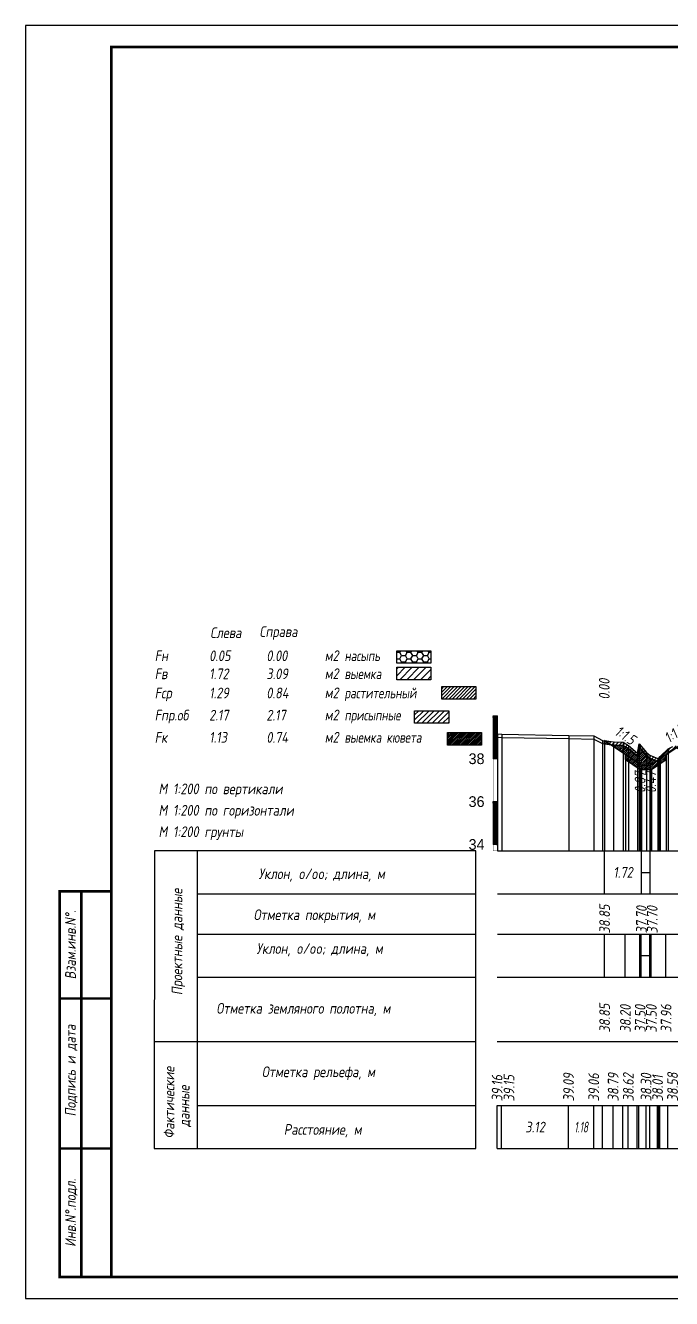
# Model space of a CAD drawing. Extents: x -717 to 1451, y -133302 to 233.
# Drawn here: x -30.1 to 120.6, y -112119.4 to -111822.4 of the extents above; entities that cross this region are included whole.
import ezdxf
from ezdxf.enums import TextEntityAlignment as Align

# ---------------------------------------------------------------- set-up
doc = ezdxf.new("R2010")
doc.units = 0
for name, color, linetype in [('Зарамочное оформление', 7, 'Continuous'), ('Код_510', 7, 'Continuous'), ('Код_514', 1, 'Continuous'), ('Код_516', 1, 'Continuous'), ('Контур_0', 7, 'Continuous'), ('Контур_508', 7, 'Continuous'), ('Контур_512', 7, 'Continuous'), ('Контур_513', 7, 'Continuous'), ('Красный поперечник', 1, 'Continuous'), ('Линейка абсолютных высот', 7, 'Continuous'), ('Объем выемки', 7, 'Continuous'), ('Объем кюветов', 7, 'Continuous'), ('Объем насыпи', 7, 'Continuous'), ('Объем присыпных обочин', 7, 'Continuous'), ('Объем срезки растительного слоя', 7, 'Continuous'), ('Объём_2650', 7, 'Continuous'), ('Объём_2663', 7, 'Continuous'), ('Объём_2664', 7, 'Continuous'), ('Откосы', 7, 'Continuous'), ('Рабочие отметки', 7, 'Continuous'), ('Таблица', 7, 'Continuous'), ('Уклоны проезжей части', 7, 'Continuous'), ('Черный поперечник', 3, 'Continuous')]:
    doc.layers.add(name, color=color, linetype=linetype)
for name, color, linetype, true_color in [('Контур_2570', 7, 'Continuous', 0x80ff00), ('Контур_2583', 3, 'Continuous', 0x00ff00), ('Контур_2584', 3, 'Continuous', 0x00ff00), ('Контур_2736', 4, 'Continuous', 0x00ffff), ('Контур_2741', 4, 'Continuous', 0x00ffff), ('Контур_2742', 4, 'Continuous', 0x00ffff), ('Контур_2743', 4, 'Continuous', 0x00ffff), ('Контур_2744', 7, 'Continuous', 0xa4ffff), ('Контур_2750', 4, 'Continuous', 0x00ffff), ('Контур_2751', 4, 'Continuous', 0x00ffff), ('Контур_2752', 4, 'Continuous', 0x00ffff), ('Контур_707', 4, 'Continuous', 0x00ffff), ('Контур_720', 131, 'Continuous', 0xaaffff), ('Объём_2563', 7, 'Continuous', 0xff8000), ('Объём_2570', 7, 'Continuous', 0x80ff00), ('Объём_2583', 3, 'Continuous', 0x00ff00), ('Объём_2584', 3, 'Continuous', 0x00ff00), ('Объём_2594', 3, 'Continuous', 0x00ff00), ('Объём_2598', 3, 'Continuous', 0x00ff00), ('Объём_2600', 7, 'Continuous', 0x808000), ('Объём_2620', 2, 'Continuous', 0xffff00), ('Объём_2746', 2, 'Continuous', 0xffff00)]:
    doc.layers.add(name, color=color, linetype=linetype, true_color=true_color)
doc.styles.get("Standard").update_dxf_attribs({"font": 'txt', "height": 2.5})
doc.styles.add('М', font='romand.shx', dxfattribs={"width": 0.8, "oblique": 10, "height": 2.5})
pattern_1 = [(45.000001252, (0, 0), (-0.026516505928, 0.026516504769), []), (135.00000034, (0, 0), (-0.02651650519, -0.026516505506), [])]
pattern_2 = [(0, (0, 0), (0, 6.985), [5.08, -1.905]), (90, (0, 0), (-6.985, 4e-16), [5.08, -1.905])]

# ---------------------------------------------------------------- blocks, each defined once
blk = doc.blocks.new('условные обозначения')
at = {"layer": 'Объём_2563'}
h = blk.add_hatch(dxfattribs=at)
h.set_pattern_fill('ANSI31', color=256, scale=0.3)
h.set_pattern_definition([(45, (-34.5, -100.5), (-0.673519, 0.673519), [])])
h.paths.add_polyline_path([(18.26, 7.53), (27.08, 7.53), (27.08, 4.62), (18.26, 4.62)])
at = {"layer": 'Объём_2570'}
h = blk.add_hatch(dxfattribs=at)
h.set_pattern_fill('ANSI31', color=3, scale=0.2)
h.set_pattern_definition([(45, (-32.9034, -100.5), (-0.4490128, 0.4490128), [])])
h.paths.add_polyline_path([(25.29, 13.16), (34.12, 13.16), (34.12, 10.25), (25.29, 10.25)])
at = {"layer": 'Объём_2600'}
h = blk.add_hatch(dxfattribs=at)
h.set_pattern_fill('ANSI31', color=6, scale=0.4)
h.set_pattern_definition([(45, (-34.5, -100.5), (-0.898026, 0.898026), [])])
h.paths.add_polyline_path([(13.63, 17.67), (22.46, 17.67), (22.46, 14.76), (13.63, 14.76)])
at = {"layer": 'Объём_2620'}
h = blk.add_hatch(dxfattribs=at)
h.set_pattern_fill('ANSI31', color=2, scale=0.1)
h.set_pattern_definition([(45, (-33.755, -100.5), (-0.2245064, 0.2245064), [])])
h.paths.add_polyline_path([(26.75, 2.41), (35.57, 2.41), (35.57, -0.5), (26.75, -0.5)])
at = {"layer": 'Объём_2650'}
h = blk.add_hatch(dxfattribs=at)
h.set_pattern_fill('HONEY', color=5, scale=0.3)
h.set_pattern_definition([(0, (-34.5, -100.5), (1.42875, 0.824889), [0.9525, -1.905]), (120, (-34.5, -100.5), (-1.42875, 0.824889), [0.9525, -1.905]), (60, (-34.5, -100.5), (3e-09, 1.6497784), [-1.905, 0.9525])])
h.paths.add_polyline_path([(13.63, 21.49), (22.46, 21.49), (22.46, 18.58), (13.63, 18.58)])
at = {"layer": 'Объём_2563'}
blk.add_lwpolyline([(18.26, 7.53), (27.08, 7.53), (27.08, 4.62), (18.26, 4.62)], close=True, dxfattribs=at)
at = {"layer": 'Объём_2620', "color": 2}
blk.add_lwpolyline([(26.75, 2.41), (35.57, 2.41), (35.57, -0.5), (26.75, -0.5)], close=True, dxfattribs=at)
at = {"layer": 'Объём_2650', "color": 5}
blk.add_lwpolyline([(13.63, 21.49), (22.46, 21.49), (22.46, 18.58), (13.63, 18.58)], close=True, dxfattribs=at)
at = {"layer": 'Объём_2650', "color": 6}
blk.add_lwpolyline([(13.63, 17.67), (22.46, 17.67), (22.46, 14.76), (13.63, 14.76)], close=True, dxfattribs=at)
at = {"layer": 'Объём_2650', "color": 3}
blk.add_lwpolyline([(25.29, 13.16), (34.12, 13.16), (34.12, 10.25), (25.29, 10.25)], close=True, dxfattribs=at)
at = {"layer": 'Объем насыпи', "color": 1, "style": 'М', "oblique": 10, "width": 0.8}
for s, p in [('насыпь', (0.09, 19.09)), ('выемка', (0.09, 14.89)), ('растительный', (0.09, 10.42)), ('присыпные', (0.09, 5.24)), ('выемка кювета', (0.09, 0.06))]:
    blk.add_text(s, height=2.5, dxfattribs=at).set_placement(p)

msp = doc.modelspace()

# ---------------------------------------------------------------- hatches: boundary and pattern name
at = {"transparency": 33554681}
h = msp.add_hatch(dxfattribs=at)
h.set_pattern_fill('ANGLE', color=256)
h.set_pattern_definition(pattern_2)
h.paths.add_polyline_path([(105, -111990.011), (105, -111989.261), (106.415, -111990.204)])
h.paths.add_polyline_path([(122.501, -111990.405), (123.493, -111990.375), (121.847, -111991.23), (121.117, -111991.327)])
h = msp.add_hatch(dxfattribs=at)
h.set_pattern_fill('ANGLE', color=256)
h.set_pattern_definition(pattern_2)
h.paths.add_polyline_path([(105, -111990.011), (105, -111989.261), (106.415, -111990.204)])
h.paths.add_polyline_path([(122.501, -111990.405), (123.493, -111990.375), (121.847, -111991.23), (121.117, -111991.327)])
h = msp.add_hatch(dxfattribs=at)
h.set_pattern_fill('ANGLE', color=256)
h.set_pattern_definition(pattern_2)
h.paths.add_polyline_path([(105, -111990.011), (105, -111989.261), (106.415, -111990.204)])
h.paths.add_polyline_path([(122.501, -111990.405), (123.493, -111990.375), (121.847, -111991.23), (121.117, -111991.327)])
at = {"layer": 'Линейка абсолютных высот'}
h = msp.add_hatch(dxfattribs=at)
h.set_pattern_fill('ANSI37', scale=0.3, style=0)
h.set_pattern_definition(pattern_1)
h.paths.add_polyline_path([(80, -111993.491), (80, -111983.491), (79, -111983.491), (79, -111993.491)])
h = msp.add_hatch(dxfattribs=at)
h.set_pattern_fill('ANSI37', scale=0.3, style=0)
h.set_pattern_definition(pattern_1)
h.paths.add_polyline_path([(80, -112013.491), (80, -112003.491), (79, -112003.491), (79, -112013.491)])
at = {"layer": 'Объём_2570'}
h = msp.add_hatch(dxfattribs=at)
h.set_pattern_fill('ANSI31', color=256, scale=0.2)
h.paths.add_polyline_path([(147.906, -111987.765), (144.61, -111987.836), (141.401, -111987.917), (140.901, -111987.168), (134.523, -111987.849), (132.672, -111988.127), (124.299, -111989.956), (121.847, -111991.23), (120.907, -111991.355), (119.818, -111991.966), (117.93, -111993.755), (117.631, -111994.139), (117.413, -111994.174), (115.584, -111993.39), (114.747, -111992.75), (113.065, -111990.75), (112.653, -111992.911), (110.593, -111991.124), (109.323, -111990.392), (107.061, -111990.292), (105, -111990.011), (105, -111989.261), (107.061, -111989.542), (109.323, -111989.642), (110.593, -111990.374), (112.653, -111992.161), (113.065, -111990), (114.747, -111992), (115.584, -111992.64), (117.413, -111993.424), (117.631, -111993.389), (117.93, -111993.005), (119.818, -111991.216), (120.907, -111990.605), (121.847, -111990.48), (124.299, -111989.206), (132.672, -111987.377), (134.523, -111987.099), (140.901, -111986.418), (141.401, -111987.167), (144.61, -111987.086), (147.906, -111987.015)])
h.paths.add_polyline_path([(244.939, -111987.195), (244.619, -111987.158), (244.119, -111987.909), (229.406, -111987.576), (229.406, -111986.826), (244.119, -111987.159), (244.619, -111986.408), (244.939, -111986.445), (257.481, -111987.696), (257.481, -111988.446)])
at = {"layer": 'Объём_2620'}
h = msp.add_hatch(dxfattribs=at)
h.set_pattern_fill('ANSI31', color=2, scale=0.1)
h.paths.add_polyline_path([(119.359, -111992.5), (119.359, -111993.702), (115.911, -111996), (113.306, -111996), (109.859, -111993.702), (109.859, -111992.5), (106.415, -111990.204), (107.061, -111990.292), (109.323, -111990.392), (110.593, -111991.124), (112.653, -111992.911), (113.065, -111990.75), (114.747, -111992.75), (115.584, -111993.39), (117.413, -111994.174), (117.631, -111994.139), (117.93, -111993.755), (119.818, -111991.966), (120.907, -111991.355), (121.117, -111991.327)])
h.paths.add_polyline_path([(254.81, -111990.405), (262.548, -111990.405), (262.548, -111991.607), (259.982, -111993.317), (257.376, -111993.317), (254.81, -111991.607)])

# ---------------------------------------------------------------- linework, layer by layer
at = {"layer": 'Код_510'}
for p, q in [((79.946, -112084.421), (79.946, -112074.421)), ((80.999, -112084.421), (80.999, -112074.421)), ((96.596, -112084.421), (96.596, -112074.421)), ((102.473, -112084.421), (102.473, -112074.421)), ((104.489, -112084.421), (104.489, -112074.421)), ((107.006, -112084.421), (107.006, -112074.421)), ((109.269, -112084.421), (109.269, -112074.421)), ((110.539, -112084.421), (110.539, -112074.421)), ((112.599, -112084.421), (112.599, -112074.421)), ((113.011, -112084.421), (113.011, -112074.421)), ((114.692, -112084.421), (114.692, -112074.421)), ((115.53, -112084.421), (115.53, -112074.421)), ((117.359, -112084.421), (117.359, -112074.421)), ((117.577, -112084.421), (117.577, -112074.421)), ((117.876, -112084.421), (117.876, -112074.421)), ((119.763, -112084.421), (119.763, -112074.421))]:
    msp.add_line(p, q, dxfattribs=at)
at = {"layer": 'Код_514'}
for p, q in [((105, -112025), (105, -112015)), ((113.609, -112025), (113.609, -112015)), ((115.609, -112025), (115.609, -112015)), ((113.609, -112020), (115.609, -112020))]:
    msp.add_line(p, q, dxfattribs=at)
at = {"layer": 'Код_516'}
for p, q in [((104.946, -112044.421), (104.946, -112034.421)), ((109.804, -112044.421), (109.804, -112034.421)), ((109.804, -112044.421), (109.804, -112034.421)), ((113.251, -112044.421), (113.251, -112034.421)), ((113.554, -112044.421), (113.554, -112034.421)), ((115.554, -112044.421), (115.554, -112034.421)), ((115.857, -112044.421), (115.857, -112034.421)), ((119.304, -112044.421), (119.304, -112034.421)), ((119.304, -112044.421), (119.304, -112034.421)), ((113.251, -112039.421), (113.554, -112039.421)), ((113.554, -112039.421), (115.554, -112039.421)), ((115.554, -112039.421), (115.857, -112039.421))]:
    msp.add_line(p, q, dxfattribs=at)
at = {"layer": 'Контур_0', "flags": 128}
for points in [[(130.406, -111985.135), (122.399, -111990.473), (122.399, -111990.473), (122.399, -111990.473), (122.399, -111990.473), (122.399, -111990.473), (122.399, -111990.473), (122.399, -111990.473), (122.399, -111990.473), (122.399, -111990.473), (122.399, -111990.473), (122.399, -111990.473), (122.399, -111990.473), (122.399, -111990.473), (122.399, -111990.473), (115.609, -111995)], [(122.399, -111990.473), (115.609, -111995), (113.609, -111995), (105, -111989.261), (105, -111989.261), (105, -111989.261), (105, -111989.261), (105, -111989.261), (105, -111989.261), (105, -111989.261), (105, -111989.261), (105, -111989.261), (105, -111989.261), (105, -111989.261), (105, -111989.261), (105, -111989.261)]]:
    msp.add_lwpolyline(points, dxfattribs=at)
at = {"layer": 'Контур_2570', "flags": 128}
msp.add_lwpolyline([(80, -111988.424), (81.054, -111988.497), (96.651, -111988.792), (102.528, -111988.917), (104.543, -111989.949), (107.061, -111990.292), (109.323, -111990.392), (110.593, -111991.124), (112.653, -111992.911), (113.065, -111990.75), (114.747, -111992.75), (115.584, -111993.39), (117.413, -111994.174), (117.631, -111994.139), (117.93, -111993.755), (119.818, -111991.966), (119.818, -111991.966), (120.907, -111991.355)], dxfattribs=at)
at = {"layer": 'Контур_2583', "flags": 128}
for points in [[(113.306, -111996), (113.609, -111996), (113.609, -111995), (109.859, -111992.5), (109.859, -111993.702), (113.306, -111996)], [(119.359, -111993.702), (119.359, -111992.5), (115.609, -111995), (115.609, -111996), (115.911, -111996), (119.359, -111993.702)]]:
    msp.add_lwpolyline(points, dxfattribs=at)
at = {"layer": 'Контур_2584', "flags": 128}
msp.add_lwpolyline([(115.609, -111996), (115.609, -111995), (113.609, -111995), (113.609, -111996), (115.609, -111996)], dxfattribs=at)
at = {"layer": 'Контур_2736', "flags": 128}
msp.add_lwpolyline([(122.399, -111990.473), (115.609, -111995)], dxfattribs=at)
at = {"layer": 'Контур_2741', "flags": 128}
msp.add_lwpolyline([(105, -111989.261), (105, -111989.261)], dxfattribs=at)
at = {"layer": 'Контур_2742', "flags": 128}
msp.add_lwpolyline([(105, -111989.261), (105, -111989.261)], dxfattribs=at)
at = {"layer": 'Контур_2743', "flags": 128}
msp.add_lwpolyline([(105, -111989.261), (105, -111989.261)], dxfattribs=at)
at = {"layer": 'Контур_2744', "flags": 128}
msp.add_lwpolyline([(105, -111989.261), (105, -111989.261)], dxfattribs=at)
msp.add_lwpolyline([(105, -111989.261), (105, -111989.261)], dxfattribs=at)
msp.add_lwpolyline([(105, -111989.261), (105, -111989.261)], dxfattribs=at)
msp.add_lwpolyline([(105, -111989.261), (105, -111989.261)], dxfattribs=at)
msp.add_lwpolyline([(105, -111989.261), (105, -111989.261)], dxfattribs=at)
msp.add_lwpolyline([(105, -111989.261), (105, -111989.261)], dxfattribs=at)
at = {"layer": 'Контур_2750', "flags": 128}
msp.add_lwpolyline([(105, -111989.261), (105, -111989.261)], dxfattribs=at)
at = {"layer": 'Контур_2751', "flags": 128}
msp.add_lwpolyline([(105, -111989.261), (105, -111989.261)], dxfattribs=at)
at = {"layer": 'Контур_2752', "flags": 128}
msp.add_lwpolyline([(105, -111989.261), (105, -111989.261)], dxfattribs=at)
at = {"layer": 'Контур_508', "flags": 128}
msp.add_lwpolyline([(105, -111989.261), (109.859, -111992.5), (109.859, -111993.702), (113.306, -111996), (113.609, -111996), (115.609, -111996), (115.911, -111996), (119.359, -111993.702), (119.359, -111992.5), (122.501, -111990.405), (147.906, -111989.643), (147.906, -111987.335), (188.656, -111986.52), (229.406, -111987.335), (229.406, -111989.643), (254.677, -111990.401), (254.677, -111991.518), (257.376, -111993.317), (257.679, -111993.317), (259.679, -111993.317), (259.982, -111993.317), (263.429, -111991.019), (263.429, -111989.817), (264.103, -111989.369)], dxfattribs=at)
at = {"layer": 'Контур_512', "flags": 128}
msp.add_lwpolyline([(105, -111989.261), (109.859, -111992.5), (109.859, -111993.702), (113.306, -111996), (113.609, -111996), (115.609, -111996), (115.911, -111996), (119.359, -111993.702), (119.359, -111992.5), (122.501, -111990.405), (147.906, -111989.643)], dxfattribs=at)
at = {"layer": 'Контур_513', "flags": 128}
msp.add_lwpolyline([(105, -111989.261), (109.859, -111992.5), (109.859, -111993.702), (113.306, -111996), (113.609, -111996), (115.609, -111996), (115.911, -111996), (119.359, -111993.702), (119.359, -111992.5), (122.501, -111990.405), (147.906, -111989.643), (147.906, -111987.335), (188.656, -111986.52), (229.406, -111987.335), (229.406, -111989.643), (254.677, -111990.401), (254.677, -111991.518), (257.376, -111993.317), (257.679, -111993.317), (259.679, -111993.317), (259.982, -111993.317), (263.429, -111991.019), (263.429, -111989.817), (264.103, -111989.369)], dxfattribs=at)
at = {"layer": 'Контур_707', "flags": 128}
msp.add_lwpolyline([(113.609, -111995), (105, -111989.261)], dxfattribs=at)
at = {"layer": 'Контур_720', "flags": 128}
msp.add_lwpolyline([(115.609, -111995), (113.609, -111995)], dxfattribs=at)
at = {"layer": 'Красный поперечник'}
for p, q in [((115.609, -111995), (130.406, -111985.135)), ((105, -111989.261), (105, -112015)), ((105, -111989.261), (113.609, -111995)), ((109.859, -111992.5), (109.859, -112015)), ((119.359, -111992.5), (119.359, -112015)), ((109.859, -111993.702), (109.859, -112015)), ((113.609, -111995), (115.609, -111995)), ((119.359, -111993.702), (119.359, -112015)), ((113.306, -111996), (113.306, -112015)), ((113.609, -111996), (113.609, -112015)), ((115.609, -111996), (115.609, -112015)), ((115.911, -111996), (115.911, -112015))]:
    msp.add_line(p, q, dxfattribs=at)
at = {"layer": 'Линейка абсолютных высот', "color": 7, "const_width": 0.1, "flags": 128}
for points in [[(80, -111993.491), (80, -111983.491), (79, -111983.491), (79, -111993.491), (80, -111993.491)], [(80, -112003.491), (80, -111993.491), (79, -111993.491), (79, -112003.491), (80, -112003.491)], [(80, -112013.491), (80, -112003.491), (79, -112003.491), (79, -112013.491), (80, -112013.491)], [(80, -112015), (80, -112013.491), (79, -112013.491), (79, -112015), (80, -112015)]]:
    msp.add_lwpolyline(points, dxfattribs=at)
at = {"layer": 'Объём_2570', "flags": 128}
msp.add_lwpolyline([(120.907, -111991.355), (119.818, -111991.966), (117.93, -111993.755), (117.631, -111994.139), (117.413, -111994.174), (115.584, -111993.39), (114.747, -111992.75), (113.065, -111990.75), (112.653, -111992.911), (110.593, -111991.124), (109.323, -111990.392), (107.061, -111990.292), (105, -111990.011), (105, -111989.261), (107.061, -111989.542), (109.323, -111989.642), (110.593, -111990.374), (112.653, -111992.161), (113.065, -111990), (114.747, -111992), (115.584, -111992.64), (117.413, -111993.424), (117.631, -111993.389), (117.93, -111993.005), (119.818, -111991.216), (120.907, -111990.605)], dxfattribs=at)
at = {"layer": 'Объём_2583', "flags": 128}
for points in [[(113.306, -111996), (113.609, -111996), (113.609, -111995), (109.859, -111992.5), (109.859, -111993.702), (113.306, -111996)], [(119.359, -111993.702), (119.359, -111992.5), (115.609, -111995), (115.609, -111996), (115.911, -111996), (119.359, -111993.702)]]:
    msp.add_lwpolyline(points, dxfattribs=at)
at = {"layer": 'Объём_2584', "flags": 128}
msp.add_lwpolyline([(115.609, -111996), (115.609, -111995), (113.609, -111995), (113.609, -111996), (115.609, -111996)], dxfattribs=at)
at = {"layer": 'Объём_2594', "flags": 128}
for points in [[(113.609, -111995), (109.859, -111992.5)], [(119.359, -111992.5), (115.609, -111995)]]:
    msp.add_lwpolyline(points, dxfattribs=at)
at = {"layer": 'Объём_2598', "flags": 128}
msp.add_lwpolyline([(115.609, -111995), (113.609, -111995)], dxfattribs=at)
at = {"layer": 'Объём_2600', "color": 5, "flags": 128}
msp.add_lwpolyline([(105, -111990.011), (105, -111989.261), (106.415, -111990.204), (105, -111990.011), (105, -111990.011)], dxfattribs=at)
at = {"layer": 'Объём_2620', "flags": 128}
msp.add_lwpolyline([(119.359, -111992.5), (119.359, -111993.702), (115.911, -111996), (113.306, -111996), (109.859, -111993.702), (109.859, -111992.5), (106.415, -111990.204), (107.061, -111990.292), (109.323, -111990.392), (110.593, -111991.124), (112.653, -111992.911), (113.065, -111990.75), (114.747, -111992.75), (115.584, -111993.39), (117.413, -111994.174), (117.631, -111994.139), (117.93, -111993.755), (119.818, -111991.966), (120.907, -111991.355), (121.117, -111991.327), (119.359, -111992.5), (119.359, -111992.5)], dxfattribs=at)
at = {"layer": 'Объём_2663', "flags": 128}
for points in [[(113.609, -111995), (105, -111989.261)], [(122.399, -111990.473), (115.609, -111995)]]:
    msp.add_lwpolyline(points, dxfattribs=at)
at = {"layer": 'Объём_2664', "flags": 128}
msp.add_lwpolyline([(115.609, -111995), (113.609, -111995)], dxfattribs=at)
at = {"layer": 'Объём_2746', "flags": 128}
msp.add_lwpolyline([(119.359, -111992.5), (119.359, -111993.702), (115.911, -111996), (113.306, -111996), (109.859, -111993.702), (109.859, -111992.5), (113.609, -111995), (115.609, -111995), (117.069, -111994.026), (117.413, -111994.174), (117.631, -111994.139), (117.93, -111993.755), (119.008, -111992.734), (119.359, -111992.5), (119.359, -111992.5)], dxfattribs=at)
at = {"layer": 'Таблица'}
for p, q in [((80, -112015), (289.103, -112015)), ((80, -112025), (289.103, -112025)), ((80, -112034.421), (289.103, -112034.421)), ((79.946, -112044.421), (289.048, -112044.421)), ((79.946, -112059.421), (289.048, -112059.421)), ((79.946, -112074.421), (289.048, -112074.421)), ((79.946, -112084.421), (289.048, -112084.421))]:
    msp.add_line(p, q, dxfattribs=at)
at = {"layer": 'Таблица', "linetype": 'Continuous', "flags": 128}
for points in [[(0, -112015), (-0.054, -112084.421)], [(75, -112015), (0, -112015)], [(10, -112015), (10, -112084.421)], [(74.946, -112084.421), (75, -112015)], [(10, -112025), (75, -112025)], [(10, -112034.421), (75, -112034.421)], [(9.946, -112044.421), (74.946, -112044.421)], [(-0.054, -112059.421), (74.946, -112059.421)], [(9.946, -112074.421), (74.946, -112074.421)], [(-0.054, -112084.421), (74.946, -112084.421)]]:
    msp.add_lwpolyline(points, dxfattribs=at)
at = {"layer": 'Черный поперечник', "color": 7}
for p, q in [((80, -111987.674), (80, -112015)), ((81.054, -111987.747), (81.054, -112015)), ((96.651, -111988.042), (96.651, -112015)), ((102.528, -111988.167), (102.528, -112015)), ((104.543, -111989.199), (104.543, -112015)), ((107.061, -111989.542), (107.061, -112015)), ((109.323, -111989.642), (109.323, -112015)), ((110.593, -111990.374), (110.593, -112015)), ((112.653, -111992.161), (112.653, -112015)), ((113.065, -111990), (113.065, -112015)), ((114.747, -111992), (114.747, -112015)), ((115.584, -111992.64), (115.584, -112015)), ((119.818, -111991.216), (119.818, -112015)), ((117.413, -111993.424), (117.413, -112015)), ((117.631, -111993.389), (117.631, -112015)), ((117.93, -111993.005), (117.93, -112015))]:
    msp.add_line(p, q, dxfattribs=at)
at = {"layer": 'Черный поперечник', "flags": 128}
msp.add_lwpolyline([(80, -111987.674), (81.054, -111987.747), (96.651, -111988.042), (102.528, -111988.167), (104.543, -111989.199), (107.061, -111989.542), (109.323, -111989.642), (110.593, -111990.374), (112.653, -111992.161), (113.065, -111990), (114.747, -111992), (115.584, -111992.64), (117.413, -111993.424), (117.631, -111993.389), (117.93, -111993.005), (119.818, -111991.216), (120.907, -111990.605)], dxfattribs=at)

# ---------------------------------------------------------------- block references
at = {"layer": 'Объём_2570', "xscale": 0.9}
msp.add_blockref('условные обозначения', (44.274, -111989.808), dxfattribs=at)

# ---------------------------------------------------------------- texts
at = {"style": 'М', "oblique": 10, "width": 0.8}
msp.add_text('М 1:200 грунты', height=2.5, dxfattribs=at).set_placement((0.973, -112011.769))
at = {"layer": 'Код_510', "style": 'М', "oblique": 10, "width": 0.8}
for s, p in [('39.15', (82.709, -112073.421)), ('39.09', (96.596, -112073.421)), ('39.06', (102.473, -112073.421)), ('38.79', (107.006, -112073.421)), ('38.62', (110.539, -112073.421)), ('38.30', (114.692, -112073.421)), ('38.58', (120.852, -112073.421)), ('39.16', (79.946, -112073.421)), ('38.01', (117.359, -112073.421))]:
    msp.add_text(s, height=2.5, rotation=90, dxfattribs=at).set_placement(p, align=Align.MIDDLE_LEFT)
at = {"layer": 'Код_510', "style": 'М', "oblique": 10}
for s, width, p in [('3.12', 0.8, (88.798, -112079.421)), ('1.18', 0.6, (99.535, -112079.421))]:
    msp.add_text(s, height=2.5, dxfattribs=dict(at, width=width)).set_placement(p, align=Align.MIDDLE_CENTER)
at = {"layer": 'Код_514', "style": 'М', "oblique": 10, "width": 0.8}
msp.add_text('1.72', height=2.5, dxfattribs=at).set_placement((109.304, -112020), align=Align.MIDDLE_CENTER)
for s, p in [('38.85', (105, -112034.256)), ('37.70', (113.609, -112034.256)), ('37.70', (116.109, -112034.256))]:
    msp.add_text(s, height=2.5, rotation=90, dxfattribs=at).set_placement(p, align=Align.MIDDLE_LEFT)
at = {"layer": 'Код_516', "style": 'М', "oblique": 10, "width": 0.8}
for s, p in [('38.85', (105, -112057.371)), ('38.20', (109.859, -112057.371)), ('37.50', (113.306, -112057.371)), ('37.50', (115.911, -112057.371)), ('37.96', (119.359, -112057.371))]:
    msp.add_text(s, height=2.5, rotation=90, dxfattribs=at).set_placement(p, align=Align.MIDDLE_LEFT)
at = {"layer": 'Линейка абсолютных высот'}
for s, p in [('38', (77, -111993.491)), ('36', (77, -112003.491)), ('34', (77, -112013.491))]:
    msp.add_text(s, height=2.5, dxfattribs=at).set_placement(p, align=Align.MIDDLE_RIGHT)
at = {"layer": 'Объем выемки', "style": 'М', "oblique": 10, "width": 0.8}
for s, p in [('Fв', (0.085, -111974.931)), ('1.72', (12.785, -111974.931)), ('3.09', (26.126, -111974.931)), ('м2', (39.731, -111974.898))]:
    msp.add_text(s, height=2.5, dxfattribs=at).set_placement(p)
at = {"layer": 'Объем кюветов', "style": 'М', "oblique": 10, "width": 0.8}
for s, p in [('Fк', (0.085, -111989.756)), ('1.13', (12.785, -111989.756)), ('0.74', (26.126, -111989.756)), ('м2', (39.731, -111989.723))]:
    msp.add_text(s, height=2.5, dxfattribs=at).set_placement(p)
at = {"layer": 'Объем насыпи', "style": 'М', "oblique": 10, "width": 0.8}
for s, p in [('Слева', (13.029, -111965.346)), ('Справа', (24.522, -111965.078)), ('Fн', (0.085, -111970.726)), ('0.05', (12.785, -111970.726)), ('0.00', (26.126, -111970.726)), ('м2', (39.731, -111970.693))]:
    msp.add_text(s, height=2.5, dxfattribs=at).set_placement(p)
at = {"layer": 'Объем присыпных обочин', "style": 'М', "oblique": 10, "width": 0.8}
for s, p in [('Fпр.об', (0.085, -111984.578)), ('2.17', (12.785, -111984.578)), ('2.17', (26.126, -111984.578)), ('м2', (39.731, -111984.544))]:
    msp.add_text(s, height=2.5, dxfattribs=at).set_placement(p)
at = {"layer": 'Объем срезки растительного слоя', "style": 'М', "oblique": 10, "width": 0.8}
for s, p in [('Fср', (0.085, -111979.399)), ('1.29', (12.785, -111979.399)), ('0.84', (26.126, -111979.399)), ('м2', (39.731, -111979.365))]:
    msp.add_text(s, height=2.5, dxfattribs=at).set_placement(p)
at = {"layer": 'Откосы', "color": 1, "style": 'М', "oblique": 10, "width": 0.8}
for rotation, p in [(326.30994, (108.745, -111989.707)), (33.69007, (122.452, -111989.236))]:
    msp.add_text('1:1.5', height=2.5, rotation=rotation, dxfattribs=at).set_placement(p, align=Align.BOTTOM_CENTER)
at = {"layer": 'Рабочие отметки', "color": 1, "style": 'М', "oblique": 10, "width": 0.8}
msp.add_text('0.00', height=2.5, rotation=90, dxfattribs=at).set_placement((104.922, -111979.692), align=Align.MIDDLE_LEFT)
for s, p in [('0.87', (113.281, -111996.408)), ('0.47', (115.781, -111996.408))]:
    msp.add_text(s, height=2.5, rotation=90, dxfattribs=at).set_placement(p, align=Align.MIDDLE_RIGHT)
at = {"layer": 'Таблица', "style": 'М', "oblique": 10, "width": 0.8}
for s, p in [('М 1:200 по вертикали', (0.973, -112001.769)), ('М 1:200 по горизонтали', (0.973, -112006.769)), ('Уклон, o/oo; длина, м', (24.315, -112021.584)), ('Отметка покрытия, м', (23.148, -112031.139)), ('Уклон, o/oo; длина, м', (23.824, -112039.017)), ('Отметка земляного полотна, м', (14.462, -112052.965)), ('Отметка рельефа, м', (25.077, -112067.777)), ('Расстояние, м', (30.202, -112081.23))]:
    msp.add_text(s, height=2.5, dxfattribs=at).set_placement(p)
for s, p in [('Проектные данные ', (6.519, -112048.64)), ('Фактические ', (4.698, -112082.094)), ('данные', (8.204, -112079.389))]:
    msp.add_text(s, height=2.5, rotation=90, dxfattribs=at).set_placement(p)
at = {"layer": 'Уклоны проезжей части', "color": 1, "style": 'М', "oblique": 10, "width": 0.8}
for rotation, p in [(326.30994, (108.745, -111989.707)), (33.69007, (122.452, -111989.236))]:
    msp.add_text('1:1.5', height=2.5, rotation=rotation, dxfattribs=at).set_placement(p, align=Align.BOTTOM_CENTER)

# ---------------------------------------------------------------- wipeouts: each hides what was drawn before it
msp.add_wipeout([(-10.054, -112024.421), (-22.054, -112024.421), (-22.054, -112114.421), (-10.054, -112114.421)]).dxf.layer = 'Зарамочное оформление'

# ---------------------------------------------------------------- next in the draw order: linework, layer by layer
at = {"flags": 128}
msp.add_lwpolyline([(-30.054, -112119.421), (389.946, -112119.421), (389.946, -111822.421), (-30.054, -111822.421)], close=True, dxfattribs=at)
at = {"const_width": 0.6, "flags": 128}
msp.add_lwpolyline([(-10.054, -112114.421), (384.946, -112114.421), (384.946, -111827.421), (-10.054, -111827.421)], close=True, dxfattribs=at)
at = {"layer": 'Зарамочное оформление', "linetype": 'Continuous', "lineweight": -3, "const_width": 0.6, "flags": 128}
for points in [[(-10.054, -112114.421), (-22.054, -112114.421), (-22.054, -112024.421), (-10.054, -112024.421)], [(-17.054, -112114.421), (-17.054, -112024.421)], [(-22.054, -112049.421), (-10.054, -112049.421)], [(-22.054, -112084.421), (-10.054, -112084.421)]]:
    msp.add_lwpolyline(points, dxfattribs=at)

# ---------------------------------------------------------------- next in the draw order: texts
at = {"layer": 'Зарамочное оформление', "lineweight": 15, "style": 'М', "oblique": 10, "width": 0.8}
for s, p in [('Взам.инв.N%%d.', (-19.554, -112036.921)), ('Подпись и дата', (-19.572, -112066.227)), ('Инв.N%%d.подл.', (-19.554, -112099.421))]:
    msp.add_text(s, height=2.5, rotation=90, dxfattribs=at).set_placement(p, align=Align.MIDDLE_CENTER)

doc.saveas('drawing.dxf')
